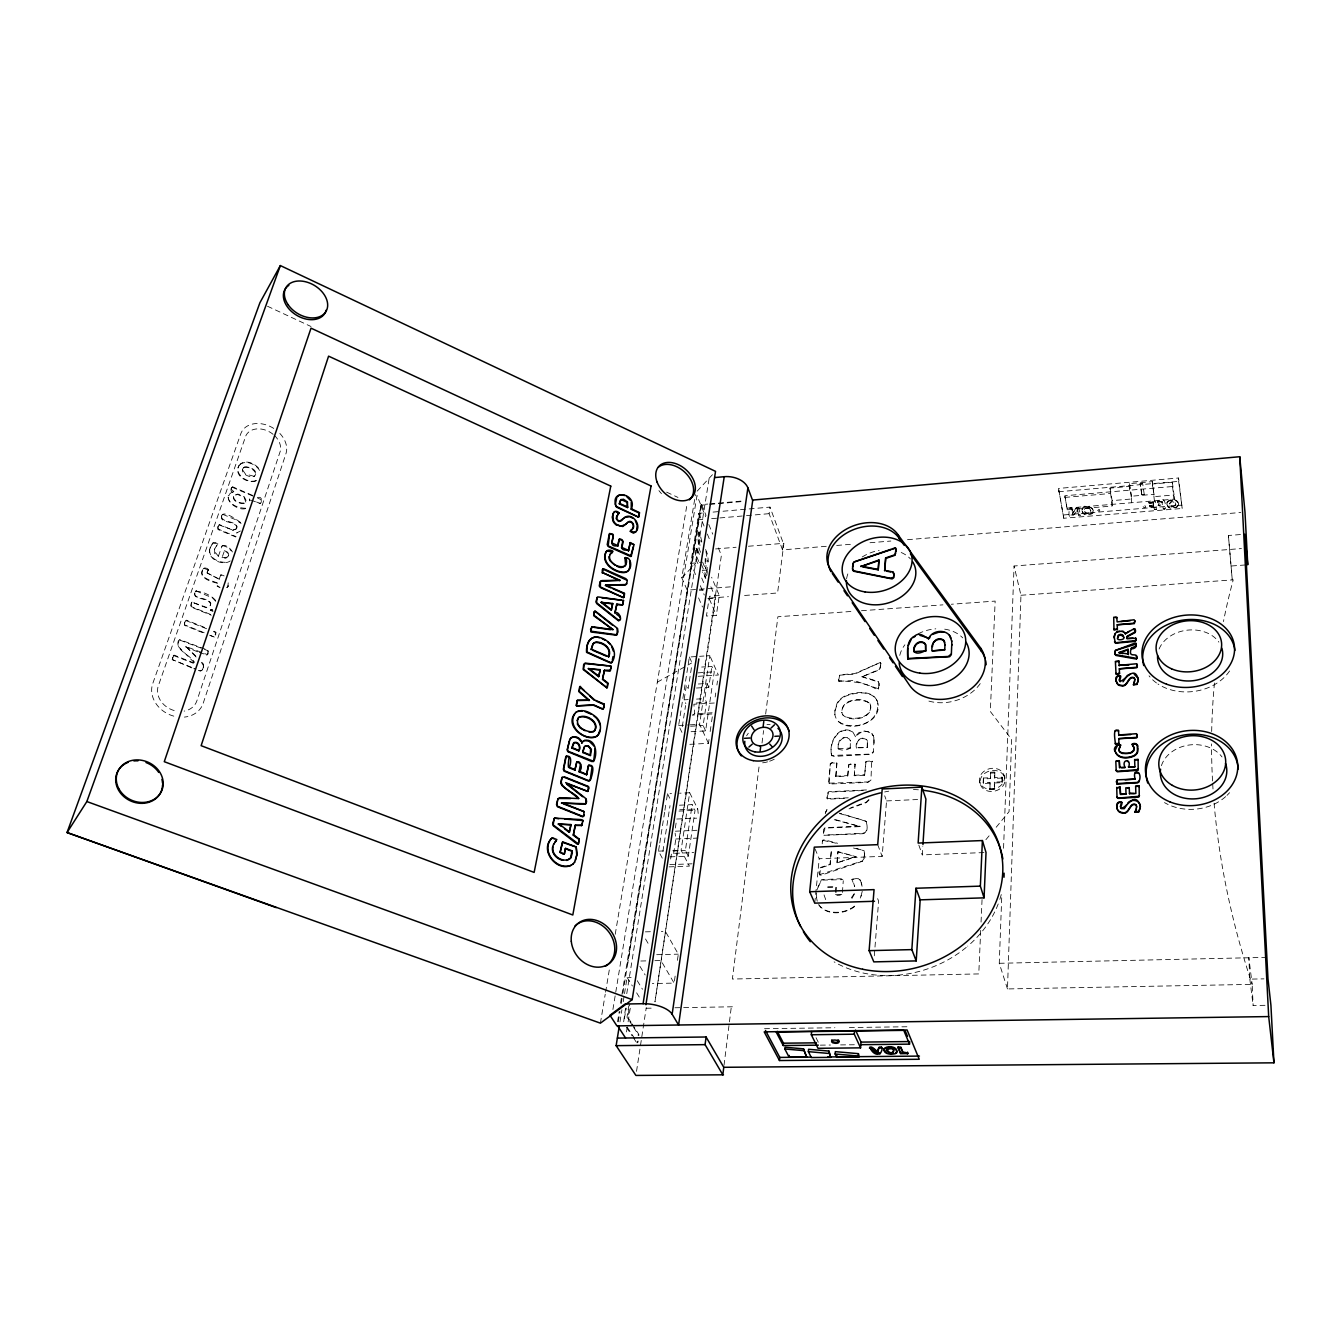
<?xml version="1.0" encoding="UTF-8"?>
<svg xmlns="http://www.w3.org/2000/svg" width="1341" height="1341" viewBox="0 0 1341 1341"><rect width="100%" height="100%" fill="white"/><g stroke="black" fill="none" stroke-linecap="round" stroke-linejoin="round"><path stroke-width="0.75" stroke-dasharray="5 3.75" d="M1172.369 482.307L1174.062 494.963L1154.316 496.639L1152.489 484.017L1172.369 482.307L1172.47 486.515L1064.855 495.751L1067.268 509.815L1112.158 506.043L1110.013 488.107L1129.575 486.414L1131.569 498.986L1112.142 500.629L1110.013 488.107M1090.35 509.63C1085.506 503.881 1081.617 515.262 1088.942 513.469C1094.658 509.345 1085.07 516.184 1084.551 510.619M1082.003 510.753L1083.277 513.62A4.71 3.051 -0.6 0 0 1085.942 514.793C1105.319 514.575 1081.768 497.729 1082.003 511.307M1084.483 509.513C1083.645 507.988 1091.172 506.01 1090.702 510.636M1078.415 507.25L1080.678 515.145L1078.533 514.776M1080.662 515.262L1078.6 514.877M1075.566 508.306C1069.816 521.884 1075.666 504.954 1069.565 508.222C1065.659 529.712 1082.07 503.328 1076.756 511.105M816.669 897.699L816.568 892.855M1069.598 508.122L1071.727 508.608L1072.414 512.178M1072.716 513.905L1072.582 512.48M834.957 714.719L834.856 710.546L837.052 703.304A16.712 13.209 -19.5 0 1 845.115 695.878C855.357 691.319 875.824 689.207 877.852 704.176M1067.268 509.815L1064.855 495.751M1063.765 518.246L1058.535 488.426L1178.555 477.999L1182.175 508.457L1063.765 518.246L1058.535 488.426M874.03 739.863L873.343 752.217L871.7 754.296L833.851 756.408L831.705 755.469L870.292 754.078L873.175 751.798M874.097 743.283L873.762 737.382M1264.999 1005.314L1253.131 1005.499L1252.159 984.378L1007.477 988.937L1020.954 595.27L1014.064 566.003L1241.431 548.57M1007.477 988.937L999.263 963.291L1001.844 894.279M1003.554 848.283L1014.064 566.003M1001.945 781.769L994.352 782.121L994.603 782.976L1002.18 782.624L1002.113 777.16L994.536 777.529L994.771 772.03L990.479 772.232L990.496 778.585L983.623 778.92L983.372 778.048L990.245 777.73M1002.18 782.624L1002.113 777.16M983.372 778.048L983.171 782.641L990.044 782.323L990.01 789.681L994.335 789.48L994.352 782.121M994.335 789.48L994.603 782.976M1002.364 778.031L994.787 778.383L994.771 772.03M826.978 797.426L828.788 792.129L866.638 790.369M990.01 789.681L990.044 782.323M990.496 778.585L990.479 772.232M823.374 833.482L825.201 828.067L860.168 826.609L834.085 819.284M838.745 680.138L839.734 674.741L854.619 673.635L880.517 662.387L854.77 674.07L839.902 675.177L838.812 678.479M980.69 930.386L978.779 973.918L732.37 979.031L759.425 763.733M981.059 922.088L982.065 899.291M990.295 783.178L983.422 783.513L983.623 778.92M208.375 652.145L207.821 650.653L179.158 639.875M261.378 500.981L260.875 499.506L257.12 497.88M880.836 663.477L879.763 669.679L862.028 676.803L879.612 669.243L880.719 665.756M212.062 544.295C212.314 540.758 219.656 542.619 217.158 545.2M879.143 683.374L878.405 689.14L875.639 688.821C864.492 681.815 850.026 681.58 838.728 680.742L839.248 681.697M879.193 685.737L878.59 681.647L861.877 676.367M209.732 549.776C208.794 558.627 220.008 563.203 227.383 562.197M236.737 528.253L236.821 526.946C234.776 520.425 218.684 523.493 221.818 515.816M983.976 852.574L922.273 854.888L922.809 846.624M864.694 853.094L863.436 860.956L822.687 874.701C817.826 877.316 818.68 869.672 820.457 867.493L829.995 864.409L831.386 850.043L830.18 864.811L820.642 867.895L819.686 875.036M864.66 856.296L864.107 850.68L855.273 848.132M231.121 489.264L233.753 491.51L228.221 495.885M210.47 605.26L210.571 603.886C208.257 596.996 190.254 600.248 195.518 591.448C191.21 600.03 208.609 596.594 210.839 603.467L209.967 606.082L206.095 607.741L192.165 602.21L206.363 607.322L209.33 606.35M874.298 955.798L878.623 901.152L876.343 895.386M814.993 848.803L819.234 858.743L882.16 856.379L886.552 800.929L884.691 795.8M829.107 783.597L830.263 763.582L832.124 762.493L836.968 763.23L835.829 776.623L847.73 776.037L848.585 764.722L851.937 763.482L855.156 764.37L854.284 775.718L864.643 775.199L865.833 761.453L871.684 760.816L870.963 780.043L868.046 782.373L829.878 784.032L828.939 783.178L867.895 781.937L870.812 779.607M860 826.19L825.017 827.648L823.542 829.576L823.357 834.169L824.48 835.292L862.883 833.716C868.616 833.281 867.309 825.201 866.169 821.362L839.533 813.149M864.643 775.199L865.984 761.872L872.371 761.554M867.191 747.172L867.392 740.886L867.359 747.607L856.296 747.758L867.359 747.607M856.446 748.177C854.586 742.143 860.771 735.371 866.521 739.277L867.543 741.305M854.284 775.718L854.988 763.951M842.416 892.469L843.271 880.735M836.952 862.431L837.974 851.585L856.111 856.731L837.119 862.85L855.96 856.312M837.119 862.85L837.974 851.585M835.477 892.318L835.996 886.753L825.855 887.105L836.164 887.172L836.164 895.402L842.232 894.363M838.36 749.133C836.734 742.646 842.969 734.348 849.507 739.126L850.512 741.07L849.356 738.69C845.484 735.471 838.745 738.355 838.712 743.517C832.174 752.921 854.619 751.58 850.479 743.819M847.73 776.037L848.954 764.688L855.156 764.37M850.244 748.513L850.362 740.651M221.483 516.922C222.857 522.806 234.574 520.459 237.089 526.527L236.251 529.041M217.778 527.549L218.214 529.058L236.05 536.584M835.829 776.623L836.801 762.811M814.758 903.147L819.234 858.743M828.621 782.088L830.431 764.018L832.292 762.912L836.968 763.23M831.386 754.413C829.14 742.277 838.812 724.727 852.759 731.985M190.791 605.009L191.21 606.585L211.526 614.832M184.387 623.364L184.823 624.956L205.257 633.17M207.084 572.942C217.443 578.239 230.585 585.028 207.084 572.942L207.453 571.517M245.822 502.07L244.012 497.193L237.625 494.443L233.954 495.533L237.877 494.024L244.28 496.773L246.208 500.646L244.783 503.311C240.676 504.518 230.853 500.88 233.954 495.533M724.023 1065.29L731.314 1006.806M826.257 546.307L782.524 549.877L783.345 543.356L770.002 507.099L721.207 511.39M762.023 743.031L763.582 730.61M765.661 714.049L777.881 616.759L853.094 611.328M825.251 813.803L826.877 809.478M782.524 549.877L769.114 513.67L770.002 507.099M1093.334 510.887L1091.708 513.502L1085.959 514.24A4.71 3.051 -0.6 0 1 1083.277 513.067L1082.271 511.642M822.234 843.791L822.368 841.125L823.994 839.701L837.605 843.288M707.327 567.461L705.45 578.289L702.466 571.937M689.827 744.322L708.467 743.316L709.037 739.394M710.16 731.549L711.3 723.721M711.585 721.76L712.725 713.932L692.207 715.139L694.789 713.798L715.222 712.591M715.172 697.002L715.742 693.012M716.915 685.016L717.485 681.01M674.422 981.042L675.613 972.761M677.406 960.357L678.311 954.155L665.337 931.291L661.348 931.408M691.068 731.7L705.617 730.879L714.267 671.807L711.87 666.376L701.661 667.047M670.014 856.865L688.335 856.161L695.024 810.366L692.157 804.617L678.077 805.27M214.644 549.039L214.677 553.481L218.382 556.197L214.325 551.218M708.467 743.316L699.583 724.291L709.808 655.632L699.583 656.319M669.058 866.873L689.408 866.118L681.111 850.244L689.676 792.732L679.585 793.218M719.279 595.521L709.439 596.276L706.422 616.055L716.329 615.335L719.279 595.521L711.618 577.233M705.617 730.879L703.12 725.531L706.539 702.382L704.813 698.594L707.059 683.457L696.75 684.111M696.432 688.034L708.786 687.263L711.87 666.376M688.335 856.161L685.385 850.512L692.157 804.617M710.881 586.822L715.608 598.002L654.961 1001.895L721.391 555.375L717.452 545.737M670.634 859.045L671.489 853.446L693.699 852.574M676.099 823.089L674.858 831.219L696.918 830.28M673.635 853.496L675.847 838.98L675.11 833.147M636.522 1071.358L646.261 1007.627M625.543 1008.147L623.632 1022.06L626.331 1008.13M632.499 1025.681L627.001 1017.283L628.778 1005.8M631.075 1022.311L627.789 1017.283L629.851 1003.889M705.182 558.594C705.316 574.786 706.422 569.506 705.852 558.526M662.923 851.401L670.014 805.639M682.284 726.721L685.569 705.55M691.436 667.717L688.201 688.553L686.441 684.748L684.094 699.851L685.871 703.639M706.791 575.323L707.394 571.383M662.286 858.173L658.498 851.133L659.47 844.998M659.789 842.953L664.6 812.227M664.918 810.182L666.209 801.985M666.527 799.94L667.483 793.788L671.523 793.604M681.949 732.387L678.63 725.498L689.358 657.006L697.538 656.47M626.515 1031.933L627.789 1023.837M628.108 1021.808L630.672 1005.616M627.504 964.782L700.924 505.205L707.713 504.602M619.961 1021.926L621.906 1009.79M623.213 1001.71L624.185 995.642M624.504 993.614L627.102 977.438L631.125 977.354M626.75 993.681L709.188 478.083M695.526 574.535L690.749 563.354L698.829 513.352L704.93 512.815M617.564 1021.758L619.224 1011.432M620.548 1003.169L700.924 505.205M618.318 1021.808L619.961 1011.617M621.269 1003.47L622.576 995.324M622.911 993.295L701.661 504.618L707.797 504.065M730.476 586.855L687.212 590.174L681.798 577.787L695.459 494.628M612.921 1009.488L697.002 495.55L705.651 516.788M600.399 1023.166L605.227 994.234M605.579 992.172L609.719 967.364M615.234 934.291L687.095 503.881M233.502 496.338C233.468 501.316 240.844 503.814 245.051 502.875M862.229 891.346L860.419 898.504M877.701 707.411C876.025 725.632 848.719 731.147 836.717 720.167M1178.32 505.674L1178.421 503.311M1167.039 502.355L1166.938 504.685M835.024 710.981L837.203 703.74A16.712 13.209 -19.5 0 1 845.283 696.314C855.072 692.476 871.466 689.609 877.198 701.008M244.263 467.355C248.923 466.031 256.299 471.177 255.729 474.379C256.634 468.981 248.739 466.484 244.515 466.919L242.47 469.249M215.7 635.131L215.784 632.701C210.42 630.354 211.073 629.348 216.052 632.298L214.292 637.076L209.582 635.198M203.279 667.181L203.631 664.365L201.653 661.901M1153.26 502.741L1149.17 503.613L1148.885 501.953L1155.523 501.517L1156.411 509.53L1154.266 509.63L1153.763 506.093L1149.673 506.077L1149.723 505.171L1153.578 504.819L1153.26 502.741L1149.321 503.076L1148.835 502.154M841.93 710.361C843.992 698.376 864.241 698.041 870.091 703.857C862.581 695.895 840.388 699.13 841.947 712.708M1157.618 501.417C1169.654 502.825 1155.808 505.406 1157.752 501.098C1169.05 492.566 1165.145 519.302 1162.513 505.356C1156.395 503.864 1156.612 506.73 1162.513 505.356M1157.618 501.987L1164.407 501.568M1153.763 506.647L1149.908 506.932L1149.723 505.171M637.444 1041.119L636.908 1042.829M638.215 1041.102L637.696 1042.812M864.241 858.324L862.313 861.006L819.519 874.634M210.269 547.698C205.592 558.275 222.338 566.589 230.25 560.957M817.055 889.67L821.446 879.713L840.623 878.741L842.668 879.243L843.455 881.154M856.815 744.154C856.933 739.444 863.101 737.064 866.672 739.712M866.487 830.263L865.398 832.409L862.716 833.297L823.894 835.141M172.553 657.157L172.754 659.856L195.954 669.025M1175.822 504.602L1173.073 506.445L1169.821 505.037M825.453 812.143L827.045 809.88M1169.536 503.428L1172.285 501.584L1175.537 502.992M218.114 526.443L217.946 529.494L235.781 537.003M184.74 622.174L184.555 625.375L204.989 633.589M202.357 669.947L203.547 666.779M202.726 569.757C198.585 578.826 212.917 580.485 217.879 583.301L216.974 586.067L220.108 587.76M219.203 579.094L220.678 575.105L224.668 576.664M228.473 555.878L225.858 558.258L221.986 557.688L224.584 550.481L226.612 551.52A3.956 3.118 28.9 0 1 228.473 555.878L228.221 556.297A3.956 3.118 28.9 0 0 226.361 551.939L224.584 550.481M218.382 556.197L222.036 545.971M178.42 640.596C174.749 650.284 190.422 654.911 194.361 662.102M818.044 886.921L821.631 880.115L842.835 879.662M1156.596 509.429L1154.249 509.077L1153.763 506.093M860.252 898.101L861.274 895.402M228.205 582.815L227.92 586.604L228.473 582.396M194.093 662.504L177.431 645.574L179.426 639.473L208.09 650.251L207.62 654.391L208.324 652.866M190.875 604.255L191.595 602.712L190.958 607.004L211.258 615.234M184.471 622.593L186.5 620.145L206.883 628.359M257.388 497.461C264.68 495.751 259.567 505.808 261.344 501.635M231.121 488.778C232.546 485.358 228.741 493.253 233.485 491.946M217.845 526.879L219.337 524.532L232.798 530.097L235.647 529.226M221.55 516.251C222.757 509.429 236.854 519.788 241.33 523.04M854.217 893.676L849.674 900.213M854.385 894.078L851.803 898.738M1082.036 509.546C1084.182 505.373 1093.351 505.926 1093.317 511.457M878.405 689.14L878.774 687.564M851.887 879.344L858.139 878.221L860.587 880.568L858.307 878.623L851.887 879.344L854.703 886.686M210.001 548.117L212.331 543.859M214.376 549.475L216.588 545.67M256.567 480.38C247.616 484.419 233.669 473.507 239 465.662C233.133 475.552 247.884 484.118 256.299 480.816M822.553 841.545L822.921 839.969M835.477 894.581L840.17 895.101L842.064 893.961M1178.303 505.121L1176.694 507.485L1170.777 508.239A4.811 3.084 -2.7 0 1 1168.112 507.049L1166.921 504.132M207.201 571.937L208.123 570.445M1072.716 513.352L1073.806 511.29M243.76 467.339C238.765 472.92 249.007 477.698 253.7 476.692L254.723 475.854M1167.056 502.909L1167.408 501.635C1170.257 498.617 1178.169 498.617 1178.437 503.864M233.753 491.51C219.622 496.623 235.899 511.156 245.403 508.658A7.811 6.018 29.5 0 0 247.012 508.256M202.625 669.545L200.547 671.187L193.758 668.656M231.825 487.437L232.881 486.917L255.494 496.639M208.173 570.545C209.598 568.601 204.117 566.857 203.245 568.902C196.708 578.005 212.683 582.245 217.879 583.301M221.768 546.39C224.869 542.988 230.937 548.821 232.462 551.989M217.896 543.876L213.051 543.172M203.245 568.902L204.352 567.947M1074.51 514.357L1070.906 515.078M222.355 545.435L227.082 547.162L231.406 550.883M219.086 524.951L232.798 530.097M195.669 591.213C201.586 591.146 211.777 595.169 216.018 600.952M221.986 557.688L227.568 557.219M250.784 500.092L260.12 503.462L254.505 501.148M220.913 574.853L220.427 575.524L221.382 574.786L224.936 576.261M1075.566 508.859L1077.125 507.367M173.207 655.799L174.364 655.196L193.54 662.84M191.83 667.885L172.369 659.588M196.104 657.023L185.863 646.479L207.453 654.626M213.001 611.446L210.302 610.239L212.632 609.065M226.646 587.442L227.769 586.838M191.327 603.132L192.014 602.059M195.25 591.867L196.356 590.543M228.188 586.201L227.082 587.492M214.292 637.076L210.587 635.567M199.289 652.464L207 654.894M868.851 799.622L866.236 802.153L850.73 807.785M869.018 800.041L866.403 802.572L849.021 808.874M254.455 476.29L255.729 474.379M207.889 653.989L206.732 655.296M260.255 503.663L260.942 502.657M231.473 487.94L232.446 486.833M208.626 569.875L207.872 570.864M872.136 733.711L873.276 735.79L870.762 732.421L864.375 730.979L858.961 732.555L855.34 736.343L861.643 731.884L867.04 731.482L870.912 732.856M699.365 554.403C693.716 537.087 694.169 563.79 699.264 564.377M696.767 548.435L695.811 554.369L699.13 562.432M866.47 789.933L828.621 791.71L827.162 793.587L827.146 798.482M985.903 839.684L991.049 833.465M996.195 827.229L1009.052 811.674L1011.65 739.427L990.312 711.468L995.156 601.086L951.289 604.255M239 465.662C244.297 458.102 256.701 463.684 260.12 470.523M1148.885 502.506L1155.624 502.305M701.796 541.965C696.8 516.771 697.052 547.413 700.673 552.291M699.382 531.941L698.376 538.277L700.438 547.296M1177.951 505.825L1175.755 507.3L1170.76 507.669A4.811 3.084 -2.7 0 1 1168.112 506.479L1167.156 505.037M1167.408 502.188C1170.106 499.506 1176.342 499.154 1178.219 502.976M1149.639 505.842L1153.578 504.819M697.136 491.158L712.725 474.412M216.32 546.105L217.426 544.781M681.798 577.787L695.51 563.656M1075.834 508.44L1079.371 508.289M236.519 528.605L232.529 530.516M854.519 906.114C846.087 912.768 833.633 914.26 823.927 909.6M854.686 906.516C844.713 914.311 826.693 916.121 818.731 904.605M240.173 464.237C246.66 459.862 256.517 464.556 259.869 470.959M240.408 531.002L236.603 532.98L240.14 531.422M657.325 682.167L686.19 666.008M688 665.002L691.604 662.974M173.911 655.146L172.101 659.99M210.302 610.239L212.364 609.485M823.089 840.388L835.812 843.171M839.08 681.262L853.966 680.49L878.271 688.704M253.952 476.273L245.437 474.01L242.52 469.836M201.636 670.651L199.826 670.55M709.842 503.881L744.59 500.796M709.758 504.417L742.461 501.517M713.06 512.094L719.162 511.558M697.789 519.872L705.584 519.185M711.635 518.665L717.787 518.129M719.849 517.944L744.473 515.816M746.535 515.631L769.114 513.67M1129.608 490.186L1129.558 483.632L1152.439 481.654L1154.383 500.83M1140.152 483.481L1142.616 483.263L1144.275 494.712L1141.828 494.913L1140.152 483.481L1141.828 494.913M1140.168 484.034L1142.616 483.263M1058.468 491.745L1178.655 481.369L1178.555 477.999M1064.821 497.41L1110.013 493.538M1141.811 494.36L1144.275 494.712M1131.603 502.741L1131.553 496.204L1154.283 494.276M1067.285 508.138L1174.163 499.154L1174.062 494.963M1063.832 514.944L1182.091 505.104M715.574 548.938L736.108 547.245M748.429 546.24L783.882 543.306L777.579 592.973L742.797 595.605M836.683 545.452L853.345 544.094M870.007 542.736L890.843 541.043M907.505 539.685L1240.811 512.497M690.749 563.354L700.656 562.55M702.567 570.394L708.551 569.925M1228.406 535.495L1232.262 579.915L1228.406 535.495L1240.71 534.523M699.449 590.325L703.472 590.006M710.043 598.069L728.465 596.678M707.83 598.589L715.608 598.002M1231.608 565.986L1245.722 564.93M1020.954 595.27L1233.234 579.848A1704.428 1012.958 18.6 0 0 1223.445 621.604M861.442 610.725L942.924 604.858M697.99 672.864L714.267 671.807M698.125 676.317L718.357 675.026L709.808 655.632M684.094 699.851L688.235 699.6M696.515 699.097L704.813 698.594M696.214 703.002L706.539 702.382M714.3 703.002L693.867 704.226L694.789 713.798M678.63 725.498L688.151 724.961M690.045 724.844L699.583 724.291M690.615 726.235L703.12 725.531M838.192 748.714L850.077 748.077M835.661 776.188L847.562 775.618M854.133 775.282L864.492 774.78M990.731 773.103L995.005 772.902M989.775 788.81L994.083 788.625M848.283 797.811L827.347 798.616M844.377 798.415L828.084 799.169L826.978 798.063L827.514 799.035M679.753 809.746L697.722 808.941L698.292 814.423M886.552 800.929L917.613 799.521M678.982 811.087L695.024 810.366M676.719 819.033L696.683 818.161M675.847 838.98L697.873 838.075M658.498 851.133L664.667 850.898M672.897 850.58L681.111 850.244M673.132 850.999L685.385 850.512M669.779 864.643L692.073 863.805M245.671 508.239C238.799 508.239 229.177 504.903 228.138 497.176M645.39 931.844L651.374 931.693M656.704 954.691L678.311 954.155M640.814 961.011L646.848 960.877M654.894 960.676L660.945 960.542L674.121 983.104L652.329 983.54M999.263 963.291L1264.865 957.407M1214.074 803.125A1704.428 1012.958 18.6 0 0 1252.159 984.378L1248.84 957.759L1249.829 979.131L1263.943 978.863M646.161 1008.248L654.039 1008.114M674.925 1007.762L734.499 1006.756M764.538 1028.698L834.907 1027.742M849.389 1027.541L907.321 1026.753M633.606 1027.374L638.953 1035.487M820.357 1045.142L830.465 1045.025M840.589 1044.907L856.765 1044.723M204.083 568.366L208.358 570.059M185.796 620.514L206.615 628.761M196.088 590.962L212.632 597.969L215.75 601.371M173.659 655.548L193.272 663.242M222.774 514.357L235.245 519.537L241.062 523.459M232.194 487.252L255.226 497.075M838.142 851.988L856.128 856.698M862.028 676.87L878.741 682.083M834.253 819.686L860.168 826.542M853.479 848.015L864.107 850.68M839.684 813.568L864.895 820.692L866.32 821.782L867.074 825.687M197.529 651.776L185.594 646.882M210.571 609.837L212.901 610.775M267.496 306.251L310.995 326.5M666.628 492.147L677.976 497.427M219.254 586.939L217.242 585.648M185.846 646.496L196.373 656.621M201.385 662.303L203.564 665.874M696.08 548.486L698.695 554.453M818.898 905.007L821.145 907.807M870.695 705.718C871.868 719.748 848.551 720.972 842.517 714.585C850.211 723.302 875.086 718.441 870.091 703.857M1078.583 515.43L1077.611 509.915M626.482 1027.29L632.147 1035.889M633.287 1037.599L636.69 1042.762M627.27 1027.273L635.198 1039.309M632.181 1023.988L638.936 1034.565M627.102 977.438L632.399 985.987M636.64 992.843L639.808 997.972M698.711 532.008L701.125 542.015M637.243 980.69L642.49 989.256M639.908 966.291L645.138 974.941M645.507 938.968L648.591 944.232M705.852 578.155L702.332 569.992M705.601 549.492L707.612 554.554L708.383 561.896M667.483 793.788L671.154 800.963M250.08 500.444L249.309 498.919L249.812 500.88M689.676 792.732L697.722 808.941M825.687 899.61L823.994 894.782M816.049 1037.699L818.546 1042.795M689.358 657.006L692.543 664.03M707.059 683.457L708.786 687.263M698.577 597.902L702.5 606.987M700.32 585.699L704.293 595.018M701.695 578.021L704.796 585.313M709.355 598.958L716.329 615.335M701.444 564.427L706.154 575.624M702.583 562.047L705.55 569.104M698.829 513.352L704.243 526.527M707.344 534.053L710.428 541.58M708.802 524.499L712.741 534.154M853.681 883.266L854.535 886.284M701.661 504.618L706.053 515.413M860.436 880.149L862.229 886.719M877.701 844.662L882.16 856.379M705.953 551.453L707.713 561.963M918.82 845.048L922.273 854.888M855.508 736.762L852.608 731.566C837.907 723.956 827.917 743.702 831.873 755.905M873.125 735.354L873.913 737.818M841.796 712.272L842.517 714.585M979.617 781.602L980.237 783.747M983.171 782.641L983.422 783.513M880.517 662.387L880.97 663.912M872.22 761.118L872.505 761.99M994.536 777.529L994.787 778.383M1004.258 775.919A12.639 10.376 -13.9 0 1 987.781 789.011A12.639 10.376 -13.9 0 1 983.791 771.477A12.639 10.376 -13.9 0 1 1004.258 775.919L1004.845 778.082A12.622 10.376 -13.9 0 1 988.401 791.156A12.622 10.376 -13.9 0 1 984.411 773.623A12.622 10.376 -13.9 0 1 1004.845 778.082M877.048 700.572C886.334 725.548 838.527 736.46 834.789 714.284M816.485 897.28L817.222 901.219M861.425 882.696L862.062 886.317M1077.762 511.34L1077.51 509.06M1129.558 483.632L1131.553 496.204M1153.277 503.294L1153.578 505.389M1162.044 502.003L1162.345 504.652M838.578 679.703L838.896 681.161M1172.47 486.515L1174.163 499.154M1178.655 481.369L1182.175 508.457M1249.829 979.131L1253.131 1005.499M1090.702 510.083L1090.753 511.776M638.148 1034.582L638.182 1035.487M1165.346 508.708L1163.016 508.91M1158.49 504.451L1158.356 505.322M1152.439 481.654L1152.556 488.225M1148.986 501.836L1148.851 502.707M1112.142 500.629L1112.158 506.043M273.732 428.416A24.792 18.59 30.2 0 0 240.793 433.763L152.74 683.608A27.138 22.646 26.8 0 0 175.788 716.614M279.867 433.445A24.792 18.59 30.2 0 1 285.951 453.644L203.195 703.254A27.138 22.646 26.8 0 1 184.371 717.1M661.465 493.622A22.596 15.807 42.4 0 1 658.934 490.605M1001.258 894.564A107.397 91.154 -19.4 0 1 998.911 902.107M998.207 903.968A107.397 91.154 -19.4 0 1 967.749 946.126M966.207 947.417A107.397 91.154 -19.4 0 1 834.136 961.883M884.641 791.961A107.397 91.154 -19.4 0 1 888.731 791.19M913.405 789.514A107.397 91.154 -19.4 0 1 919.524 789.899M980.237 683.625A40.565 31.832 -15.7 0 1 928.257 700.907M899.744 655.414A35.553 27.725 -16.1 0 1 904.873 644.786M918.267 633.74A35.553 27.725 -16.1 0 1 935.783 628.828M944.701 629.164A35.553 27.725 -16.1 0 1 962.737 637.863M846.607 578.759A35.436 26.619 -17.6 0 1 848.786 571.635M862.213 556.984A35.436 26.619 -17.6 0 1 879.109 550.43M901.202 552.492A35.436 26.619 -17.6 0 1 910.472 558.946M1229.529 792.699A46.13 37.531 -4.8 0 1 1226.998 795.381M1225.64 796.638A46.13 37.531 -4.8 0 1 1164.491 802.605M1161.407 765.694A33.307 27.105 -4.7 0 1 1188.847 745.06A33.307 27.105 -4.7 0 1 1222.02 756.944M1229.58 670.953A46.315 36.073 -6.6 0 1 1157.953 683.977M1156.478 682.955A46.315 36.073 -6.6 0 1 1149.036 675.83M1159.11 649.01A32.687 25.445 -6.6 0 1 1187.221 630.169A32.687 25.445 -6.6 0 1 1218.868 642.121M774.226 759.241A27.323 21.59 -23.3 0 1 769.231 761.336M767.521 761.856A27.323 21.59 -23.3 0 1 760.548 762.995M746.635 735.807A19.31 15.271 -23.3 0 1 748.328 733.225M766.985 724.391A19.31 15.271 -23.3 0 1 770.12 724.693M1213.002 788.994A1704.428 1012.958 18.6 0 1 1212.633 782.976M1212.532 780.982A1704.428 1012.958 18.6 0 1 1211.56 743.92M1211.677 731.515A1704.428 1012.958 18.6 0 1 1214.477 682.971M273.095 434.316A19.009 14.265 30.2 0 0 245.118 437.92L158.339 685.787A20.735 17.299 26.8 0 0 177.247 711.199M274.318 435.372A19.009 14.265 30.2 0 1 280.403 450.827L196.892 700.79A20.735 17.299 26.8 0 1 184.153 711.116M1097.625 510.25C1099.955 513.452 1100.978 507.501 1097.625 510.25M1143.135 506.68C1145.767 510.385 1147.058 503.512 1143.135 506.68M1175.839 505.155C1163.2 513.083 1173.274 491.225 1175.839 505.155"/><path stroke-width="1.5" d="M1134.872 621.403L1134.268 623.146L1117.204 624.772L1117.405 629.616L1113.885 629.231M1135.928 640.478L1135.844 639.154M1137.285 665.438L1136.766 667.717L1119.316 668.807L1136.682 667.248L1137.285 666.276M1117.673 638.132L1118.059 635.366L1120.406 634.293L1122.652 634.796L1123.691 637.361M1137.252 735.471L1136.699 737.835L1118.796 738.64L1136.615 737.366L1137.235 736.36M895.956 549.106L895.067 555.224L885.747 558.426L884.674 570.83L885.596 557.94L894.916 554.755L895.654 553.062M896.023 551.52L895.62 548.151L894.615 548.033L854.837 561.628L853.245 562.834L852.591 566.623L852.692 570.411L853.999 571.316L892.117 578.943L893.743 577.72L893.844 575.373M919.574 899.861L984.059 897.85L980.355 886.133L982.4 840.556L918.132 843.07L921.87 787.117L882.21 788.977L877.701 844.662L814.289 847.143L809.696 891.748L814.758 903.147L874.5 901.269M984.059 897.85L986.021 852.49L982.4 840.556M893.994 575.842L893.341 572.037L884.524 570.361M1115.963 680.507C1114.053 674.339 1124.043 673.987 1119.366 680.138M1138.325 679.233L1136.984 684.413L1133.413 684.765L1134.587 681.262M951.758 644.635L951.339 654.592L949.679 656.704L907.79 658.951C907.404 651.491 906.348 639.942 914.813 636.02C921.267 629.7 929.112 642.892 929.95 636.791M1114.337 636.941L1114.84 633.824L1117.573 631.36L1123.356 631.343L1125.568 634.025L1124.68 632.734M1116.902 805.254L1117.053 808.305M1116.919 807.064C1115.008 800.309 1125.468 800.292 1120.489 806.779M1138.023 748.479L1137.453 751.882A8.18 6.638 -7.8 0 1 1133.899 755.62C1128.317 758.067 1119.852 758.771 1115.98 753.106M944.768 650.083L944.952 644.384M907.337 1052.836L902.912 1052.065L900.783 1047.07L898.034 1047.003L900.498 1053.708L907.84 1053.557L902.862 1052.853L900.733 1047.857L897.984 1047.807M907.74 1053.825L907.555 1052.132M860.805 1044.689L909.516 1044.136L909.684 1041.555L861.023 1042.108L855.541 1030.139M922.943 844.562L925.91 799.152L921.87 787.117M809.696 891.748L874.064 889.619L869.119 950.652L873.812 961.883L916.205 960.91L920.177 899.845L915.953 888.245L980.355 886.133M609.015 556.582L609.183 559.147M916.205 960.91L911.846 949.612L915.953 888.245M942.974 650.201L932.213 650.905C930.101 644.015 936.722 635.433 943.662 640.16L945.087 644.853M1140.319 806.427L1138.844 811.992L1135.123 812.277L1136.481 809.009M914.277 652.078C912.819 645.993 918.669 639.841 924.519 643.378L925.676 644.837L925.676 651.324L925.525 644.367L924.385 642.892C914.193 636.941 907.036 659.152 923.781 651.458M1134.168 748.161L1133.866 750.608L1131.519 752.787M879.931 1054.026C886.183 1044.907 876.595 1044.807 877.835 1052.936L877.886 1052.149C863.269 1037.582 873.192 1059.189 880.065 1053.104M881.607 1048.377L881.573 1047.153M1115.192 750.222L1117.506 745.227M907.773 648.072L907.79 658.951M858.709 1057.094L858.408 1053.657L835.342 1051.646L835.125 1053.992L836.717 1057.295L858.709 1057.094L858.408 1053.657M811.623 1031.564L811.305 1034.749L818.027 1048.31L860.553 1047.857L861.023 1042.108M860.553 1047.857L854.284 1034.196L854.552 1031.011M862.816 566.941L878.238 569.858L878.925 560.002L860.888 566.572M878.238 569.858L878.925 560.002M836.717 1057.295L836.935 1054.948M830.615 1057.362L828.922 1051.076L808.589 1049.282L808.355 1051.646L811.339 1057.529L830.615 1057.362L828.922 1051.076M552.928 846.959C551.185 855.558 562.6 863.218 569.925 858.877M806.595 1056.993L803.51 1048.846L785.005 1047.22L784.82 1048.98L789.095 1057.161L806.595 1056.993L803.51 1048.846M789.095 1057.161L789.279 1055.417M608.965 654.626C610.574 647.485 602.578 642.859 596.51 642.44A7.174 5.448 43.5 0 0 592.906 644.049M818.328 1045.159L783.245 1045.544L783.479 1043.197L777.311 1031.363M779.473 1060.53L764.186 1031.849L907.103 1029.972L919.239 1059.273L779.473 1060.53L779.808 1057.412L765.493 1030.491M1134.771 679.535L1134.134 683.072M612.753 515.246L613.524 521.012A7.191 5.196 41.6 0 0 616.776 524.582L621.067 526.259L626.13 524.13M1114.941 652.095L1115.678 650.268L1134.352 643.345L1135.81 643.127L1136.229 645.088M1136.598 806.645L1135.123 812.277M852.759 567.109L853.396 563.304M1136.179 645.624C1136.179 649.916 1125.267 649.58 1136.112 646.194M706.087 1036.995L723.771 1067.302L722.833 1074.828L705.081 1044.639L706.087 1036.995L617.363 1038.102M760.146 750.859L760.632 747.088M763.18 726.269L763.783 721.441M603.986 705.752L603.249 708.802M602.377 570.344L602.796 572.775L620.045 580.301L600.634 581.273M723.771 1067.302L1273.95 1062.826L1270.916 1005.23L1267.983 978.779L1244.817 534.204L1247.75 564.779L1244.984 512.161L1239.738 456.728L752.77 500.059L678.596 1025.01L672.143 1014.249L747.892 487.873A19.377 12.706 8.7 0 0 724.241 476.692L714.82 477.564M1118.981 749.803L1120.674 744.959M610.893 668.79L610.96 666.561L609.2 665.957M1273.95 1062.826L1268.687 1016.579L616.894 1025.882L609.954 1015.238L625.107 1004.023L643.093 1003.705L724.241 476.692M645.926 1004.727L698.829 658.934M632.198 999.632L715.541 471.361L280.353 265.568L259.919 302.714L67.05 832.543L600.399 1023.166L632.198 999.632L86.847 801.549L67.05 832.543L276.196 907.606M723.47 1074.812L635.902 1075.432L616.139 1045.662L619.307 1025.966M1117.69 637.21L1119.534 634.947L1123.406 636.12M590.157 780.093L592.135 766.7M593.745 760.699L595.102 748.764M612.334 660.275L613.021 656.587M633.338 546.742L630.605 556.498L608.529 546.692L607.205 544.681L609.283 534.036C619.961 531.354 604.405 548.117 618.033 545.703C618.637 543.122 618.1 536.568 622.19 539.92C625.157 543.356 617.48 550.43 626.649 550.128M1135.374 631.259L1135.157 632.55L1127.127 636.757M578.558 762.56L580.485 764.152L579.044 771.745L586.587 774.796L588.28 765.728C596.209 762.744 591.666 776.355 590.543 779.741L588.163 780.931L564.008 771.092L563.337 769.298L565.801 756.71C576.63 752.066 565.449 782.792 569.07 757.296M586.587 774.796L588.649 765.376M590.275 755.57L591.431 749.686L588.464 745.931L585.397 745.898L583.989 747.356L582.732 752.485L590.275 755.57L590.593 748.513L588.096 746.3L585.028 746.25M608.512 657.073C612.686 649.43 604.238 642.104 596.862 642.071A7.174 5.448 43.5 0 0 593.258 643.663L591.13 649.647L592.487 645.004M630.304 542.602L628.359 550.9L630.304 542.602L634.025 544.58L631.142 556.431M639.037 516.268L639.204 513.05L631.242 509.295L631.259 502.054M631.242 509.295C638.199 493.186 608.445 487.839 616.441 507.116L638.115 517.023L639.121 516.453M562.248 777.193L560.789 783.245L561.98 785.524L578.709 798.498C574.384 791.609 557.638 788.726 561.929 778.048M578.323 838.963L573.294 835.208L575.138 825.352L581.793 825.369L575.138 825.352M602.796 677.674L604.489 670.232L610.591 670.215M616.86 604.171L614.932 612.938L616.86 604.171L622.576 604.875L623.498 600.45L598.304 596.963L596.896 597.684M573.294 835.208L575.507 825M607.389 687.33L607.657 683.441L602.478 679.434L604.489 670.232M621.067 499.472L619.307 503.83L627.471 507.569L627.169 502.339L621.319 499.573M627.471 507.569L627.521 501.936L623.431 499.221L620.715 499.858M621.486 547.798L622.71 541.362L621.838 540.322M579.044 771.745C584.307 767.354 578.843 759.559 577.569 762.208M582.732 752.485L584.358 747.004M565.617 848.35L564.276 853.731L565.617 848.35L572.004 850.814L572.339 852.708L570.964 857.754L566.707 860.469M564.544 828.805L569.238 832.359L571.015 824.564L558.292 824.078L561.426 826.442M598.656 676.685L600.265 669.645L588.33 668.706L598.656 676.685L600.265 669.645M612.753 603.5L611.211 610.222L612.753 603.5L601.137 602.394L609.769 609.116M569.238 832.359L571.015 824.564M569.959 768.091L574.887 770.069L576.881 761.839M617.681 546.089L619.425 539.032M574.887 770.069L576.697 762.107M578.792 750.893C581.407 747.54 578.943 741.087 574.199 742.478L571.869 748.077L578.792 750.893C580.77 747.289 578.407 741.556 573.831 742.83M577.15 700.555L589.403 700.253L579.278 691.353L579.597 687.078M571.869 748.077L573.328 743.367M611.697 543.407L613.172 535.797L612.25 534.741M561.393 803.058L585.196 804.181L586.587 801.884L586.185 798.85L565.651 782.624L587.576 791.408L589.068 788.089L588.498 786.496L564.511 776.892L561.879 777.562M619.307 503.83L620.347 500.411M625.996 584.542L605.646 585.112L624.269 593.191L623.833 597.483M1135.844 639.992L1135.324 641.4L1115.343 643.194L1114.27 637.545M557.538 800.56L556.85 804.868L557.772 806.36L582.949 816.451L584.005 815.479L583.871 811.456L561.778 802.706M566.153 756.358L563.706 768.946L564.36 770.74L589.554 781.015M609.619 533.634L608.177 545.888L631.494 556.046M932.498 646.613C932.112 640.847 939.354 637.26 943.796 640.646L944.852 642.339M582.363 822.972L581.759 825.385M622.777 604.288L623.498 600.45M1116.466 781.334L1117.12 780.328M584.005 664.432L583.57 669.159L606.987 687.866L583.218 669.545L583.637 664.801L585.414 663.125L611.328 666.192L610.004 671.221L604.12 670.617M596.929 598.187L596.544 602.696L618.017 619.827C623.029 622.492 619.71 611.194 615.284 612.569M1116.014 679.267L1117.355 676.35L1120.556 676.149M585.933 803.36L585.799 799.202M877.886 1052.149L879.059 1047.22M597.248 597.298L595.991 601.606L596.678 603.567L618.687 620.95L620.028 619.374M869.571 1047.271L876.293 1053.138M869.471 1048.226L872.22 1048.075L877.819 1052.936M588.246 790.821L588.112 786.849L564.142 777.244M583.62 815.831L583.905 814.658M616.609 498.232L615.318 504.484L616.039 506.278L638.467 517.073M594.365 611.546L594.113 615.368L612.971 629.6L593.761 615.754L593.996 611.932L595.421 611.228L617.547 628.443L618.017 631.846L616.759 634.779L590.794 631.175L591.85 626.683L612.971 629.616M569.238 741.204L567.494 749.518L568.148 751.295L593.527 761.252L591.767 761.52L567.779 751.664L567.126 749.887L569.875 739.562M624.118 596.946L624.588 593.426M617.212 634.243L617.178 628.812M1133.916 746.971C1128.519 742.512 1138.727 741.942 1137.855 747.188M1138.224 680.91L1136.9 683.927L1133.413 684.765M599.896 730.208L598.17 734.851M575.641 859.967L576.731 854.804L576.194 846.909L577.116 854.468L574.434 862.397M1140.202 808.254L1138.76 811.54L1134.922 811.573M908.31 645.541L911.327 639.087M1114.388 636.17L1114.924 634.31M595.069 729.839C598.103 721.374 586.369 715.34 579.379 716.999M613.172 513.804L612.234 517.09L613.172 521.398A7.191 5.196 41.6 0 0 616.424 524.985M636.589 530.416L637.243 525.253L635.366 520.71M625.644 565.215L624.956 558.074L627.169 558.443M577.116 720.503L578.725 717.385M577.971 718.541C574.903 726.822 585.732 731.985 592.471 731.817M605.629 552.844C602.126 563.572 614.58 571.987 624.085 572.238A10.292 7.543 42.4 0 0 628.929 569.891C632.349 566.405 630.739 555.945 624.956 558.074M558.007 799.035L556.498 804.349L557.403 806.712L582.564 816.786L583.687 816.183M600.416 581.508L600.349 586.905L623.515 597.684L600.768 587.76L599.243 586.017L600.064 581.893L601.925 580.586L620.045 580.318M1134.1 749.2C1132.106 754.279 1124.278 754.396 1120.171 751.966M553.934 843.925C549.357 850.797 555.643 859.145 562.868 860.268M626.281 584.358L626.599 583.385M1139.012 781.535C1143.387 771.109 1131.703 767.572 1135.14 779.121L1125.133 779.792M1116.735 788.072L1120.104 787.15L1120.523 794.475L1126.004 794.123L1125.82 787.787L1129.306 788.273M1116.718 787.368L1117.019 797.359M1119.349 760.883L1119.651 767.857L1119.249 760.665L1115.813 761.118L1116.198 770.706M554.068 818.597L553.196 824.916L578.407 843.975L579.161 839.03L573.663 834.856M1139.213 786.547L1135.626 786.061L1135.877 793.486L1129.424 793.436L1134.285 793.587M632.533 528.622C634.913 525.722 631.661 520.04 628.057 522.236M898.001 1047.103L900.549 1052.903M1138.174 759.995L1134.62 759.542L1134.872 766.834L1128.485 766.784L1134.872 766.834M86.847 801.549L280.353 265.568M1119.031 661.582L1115.394 661.431L1116.03 673.869M1128.569 767.253C1132.156 758.118 1120.69 759.006 1125.099 767.488L1121.478 767.739M1134.855 621.084L1134.084 619.793L1117.137 621.906L1116.735 617.128L1113.717 617.262L1113.969 629.717M1118.629 730.996C1112.041 726.235 1115.394 741.053 1115.36 743.853M617.178 515.413C614.496 518.866 620.011 523.61 622.542 519.537M1116.919 796.889L1118.495 798.398L1138.174 797.141L1139.498 795.448M1139.263 796.738L1139.129 786.077M1116.349 781.786L1117.237 784.099L1137.621 782.742L1138.928 781.065M1116.098 770.237L1117.656 771.712L1137.151 770.405L1138.459 768.728M1138.224 770.002L1138.09 759.526M1115.947 673.383L1117.858 674.221L1119.517 673.065M1119.517 673.785L1119.316 668.807M610.105 554.336C606.652 562.047 619.274 569.389 625.409 565.751M1115.276 743.383L1118.93 743.836L1118.796 738.64M1117.288 804.449L1118.428 802.555L1121.78 802.421M577.133 700.488L576.613 705.869L593.393 705.232L602.528 709.054L603.919 707.746L604.137 704.059L594.683 699.968L579.664 686.76L580.67 686.558M1121.797 802.203L1120.406 806.31L1121.244 808.606L1124.294 808.69L1126.742 804.818M1120.573 675.881L1119.282 679.669L1120.121 681.798M1114.958 653.888L1115.93 655.447L1136.145 659.018L1136.816 657.895M1136.682 658.884C1138.626 650.419 1127.228 660.124 1131.335 648.172M638.769 516.838L639.556 512.664L631.594 508.893M928.441 639.171C931.459 629.784 947.383 628.359 951.004 638.048M907.639 658.481L948.221 656.47L951.205 654.123M883.87 1049.668C886.719 1046.248 896.492 1046.801 896.794 1051.931A5.498 2.397 5.4 0 1 895.503 1052.786M1119.215 748.11C1124.076 740.852 1110.75 746.3 1115.444 751.999M612.82 514.206L613.792 512.58M574.853 713.58C566.505 726.621 584.994 741.908 597.181 736.025M602.26 569.791L603.584 568.768L625.828 578.641L627.32 580.435L626.633 583.972L624.554 585.212L605.646 585.078M570.579 858.089L572.004 850.814M625.442 557.454C629.197 563.673 622.978 570.713 616.542 565.885M606.383 551.503C599.829 562.13 613.759 572.724 623.733 572.624A10.292 7.543 42.4 0 0 628.577 570.277L630.086 566.606L629.65 560.873M635.802 531.841C642.641 524.532 630.588 510.552 623.347 518.665M852.44 568.718L853.831 570.83L890.173 578.222L893.592 577.233M580.016 686.391L578.91 691.721L589.051 700.622M594.331 731.013C600.919 722.497 585.279 712.524 578.373 717.753M553.565 844.26L556.364 840.623M569.523 739.93L570.679 738.321M581.608 743.316L583.067 741.305M593.158 761.621L594.13 760.347C597.7 752.754 595.572 738.69 584.676 740.299L582.698 741.657M1135.14 779.121L1117.019 779.859L1116.919 784.016M1117.204 624.772L1134.352 623.632L1134.771 620.598M599.36 637.696C590.291 634.125 585.732 645.138 586.587 652.363L610.105 662.823L611.999 662.119M611.781 662.571C624.99 642.926 584.391 622.392 586.956 651.977L611.429 662.957M1114.472 641.836L1115.88 642.725L1135.743 640.512M1125.485 633.539L1134.151 628.694L1135.358 629.868M581.407 825.704L582.983 821.061L580.971 819.569L554.537 818.161L552.643 823.575L553.364 825.788L577.317 844.193L578.474 843.707L579.161 839.03M551.335 838.561C540.658 851.233 556.599 870.829 571.249 865.297M1135.274 631.779L1127.043 636.271L1127.027 638.769L1133.111 638.199M606.987 687.866L608.009 683.072L602.83 679.066M616.843 497.176L619.777 494.712L624.755 495.516M573.21 863.956C558.594 874.734 537.976 850.16 552.224 837.857L556.867 839.55L554.856 842.232M618 514.357L616.223 518.632L618.335 521.28M631.561 529.863C636.908 526.728 630.94 517.391 626.934 523.275M613.457 512.983L614.53 511.675M557.638 799.387L559.867 797.694L578.692 798.565M618.402 514.056C620.565 512.346 615.133 509.982 614.178 512.061M572.825 864.291L574.803 862.045M636.154 531.455L633.522 533.182L630.304 531.455L631.041 530.231M617.648 514.743L619.056 512.882M609.769 533.416L611.362 534.305M1127.647 803.276C1130.413 799.102 1137.922 799.404 1139.85 804.214M606.031 551.889C608.445 547.094 619.743 554.051 606.92 550.9M630.253 531.12L635.332 532.377M619.693 580.687L602.478 572.523M576.244 712.054C558.359 729.152 603.685 753.022 600.265 724.375A11.767 9.186 45.1 0 0 596.477 717.469C591.213 712.943 582.48 707.847 575.876 712.423M609.753 554.721L611.127 553.213M623.699 518.28L619.106 521.532M617.346 634.394L615.955 635.131L591.029 631.997L590.576 629.18L592.018 627.102M627.286 522.873L622.811 526.493L616.424 524.985M594.767 611.06L612.317 625.023M611.697 552.945L612.502 552.073M616.491 604.54L622.576 604.875M620.196 617.363L620.33 616.491M1123.037 681.781L1127.328 675.478L1129.977 674.171M576.613 705.869L593.745 704.863L602.914 709.087M586 803.728L563.354 803.142M603.97 704.93L604.137 704.059M566.321 756.089L568.098 756.844M588.816 765.108L591.515 766.281M570.311 738.69C573.814 734.164 581.256 738.003 581.977 742.948M771.041 728.046L774.495 724.794M554.537 818.161L558.811 818.697M567.109 783.714L587.978 791.441M584.223 811.724L563.237 803.795M582.597 821.396L582.849 820.156M564.662 853.396L563.689 854.133L560.085 852.474L562.348 842.215L574.753 846.607M563.689 854.133L560.454 852.138M1126.088 633.27L1129.223 631.309M748.898 747.054L752.234 744.154M630.689 530.617L631.913 529.477M593.342 731.784L594.7 730.644M887.072 1048.612C898.788 1044.723 892.503 1058.921 886.77 1049.316M610.775 553.615L612.049 552.559M1135.71 786.53L1139.029 785.843M1115.561 661.683L1118.83 660.895M1135.006 773.07L1138.693 773.07M1115.058 731.029L1116.785 730.594M1116.802 787.837L1120.104 787.15M1139.179 796.269L1117.388 798.146M1138.14 769.533L1116.55 771.461M1119.433 673.299L1116.131 674.087M1117.321 629.13L1114.069 629.918M1118.847 743.367L1115.461 744.087M1132.357 744.289L1134.184 743.903M912.97 637.629L914.948 636.506M603.215 568.701L602.126 572.909M932.28 634.444L939.572 631.929L943.779 632.164M571.283 737.785L573.713 736.98M1116.768 632.281L1119.886 631.343M624.688 517.475L629.6 516.738M878.992 1048.025L881.523 1047.941M1133.346 629.516L1135.207 629.315M558.376 798.465L570.663 798.549M1122.836 653.603L1119.064 652.48L1128.032 649.279L1128.368 654.525L1128.032 649.279M1119.148 652.966L1128.116 649.765M890.994 549.693L853.848 562.08M862.716 565.936L879.076 560.488M879.981 1053.238L876.83 1053.339M593.711 731.415L588.984 731.985M892.888 549.039L895.62 548.151M1136.598 658.397L1115.109 654.509M1130.212 753.273L1122.283 753.474M577.636 711.434L582.195 711.015M907.79 1053.02L901.403 1053.121M619.073 539.417L620.933 539.87M629.952 543.004L633.606 544.647M584.307 740.651L588.9 741.003L594.432 746.384M1116.835 761.034L1119.249 760.665M1135.542 759.677L1137.989 759.308M1120.925 621.553L1130.379 620.648M1126.876 637.226L1126.943 638.282L1135.676 638.333M1137.269 665.102L1136.481 663.778L1119.148 665.337L1128.871 664.952M551.855 838.209L554.42 838.645M1137.252 735.069L1136.464 733.695L1118.679 734.985L1130.631 734.6M1119.567 767.387L1125.099 767.488M914.126 651.609L925.541 650.854M944.617 649.597L932.213 650.905M1120.204 787.368L1120.422 794.006L1126.004 794.123M1115.176 617.48L1116.936 617.815M774.847 736.326L778.668 736.108M744.456 738.321L749.954 738.019M893.257 1053.255L888.932 1053.154M1118.863 745.043L1120.657 745.21M869.119 950.652L911.846 949.612M1127.563 787.821L1129.122 787.569M584.408 663.51L607.188 665.739M811.305 1034.749L854.284 1034.196M783.479 1043.197L816.485 1042.829M616.139 1045.662L705.081 1044.639M779.808 1057.412L811.07 1057.127M827.732 1056.959L919.44 1056.088M643.093 1003.705L646.077 1003.755A23.417 10.359 8.5 0 1 672.143 1014.249M919.926 635.349L927.302 637.645M1134.905 743.869L1136.682 744.741M589.403 700.287L577.518 700.186L576.01 705.5M564.762 819.033L582.48 820.508M558.292 824.061L570.646 824.916M784.82 1048.98L803.343 1050.606M808.355 1051.646L828.704 1053.439M835.125 1053.992L858.223 1056.021M1136.129 644.082L1115.192 650.502M1117.623 730.56L1118.428 730.292M588.33 668.69L599.913 670.014M601.858 597.818L621.419 600.198M1127.463 761.286L1128.368 761.738M601.137 602.377L612.401 603.886M594.08 627.387L610.557 629.717M1119.064 652.497L1128.284 654.039M886.686 571.199L890.726 571.937M860.738 566.086L878.087 569.389M602.863 569.087L626.733 580.133M1136.548 734.181L1137.336 735.958M1116.818 783.563L1138.71 782.356M1136.011 655.665L1136.9 657.442M892.737 572.305L894.078 574.065M1121.83 631.36L1123.44 631.829M575.172 737.131L578.591 738.606L581.022 741.489M585.028 711.602L591.28 714.217M565.231 848.685L571.618 851.166M1134.218 674.221L1138.224 678.445M605.277 585.497L610.909 587.844M568.685 767.069L575.255 769.717M579.413 771.393L586.956 774.444M572.238 747.708L579.161 750.524M583.1 752.133L590.66 755.201M596.142 701.092L603.768 704.427M592.873 650.385L606.769 656.336M591.482 649.262L608.864 656.704M616.055 511.793L618.721 513.285M612.77 588.649L623.9 593.56M612.049 543.004L618.033 545.703M621.838 547.413L628.728 550.514M619.643 503.428L627.823 507.166M886.719 1052.601L883.887 1049.517M602.226 638.735L605.428 640.327M585.045 730.694L580.1 727.878L577.267 723.872M1134.017 678.093C1127.848 675.596 1128.116 688 1120.992 685.72A5.632 4.459 -8.8 0 1 1117.69 684.43L1115.863 680.021M630.974 517.274L632.717 518.229M1135.844 804.969C1129.34 802.086 1129.658 815.563 1122.099 812.931A5.884 4.878 -7.4 0 1 1118.662 811.422L1117.841 810.065M576.194 846.909L562.784 841.897L560.085 852.474M614.681 564.947L609.719 560.421M1121.16 753.022L1119.484 751.228M626.633 496.522L630.538 500.478M558.661 823.726L569.607 832.007M616.474 614.128L619.978 616.877M588.682 668.338L599.008 676.3M601.489 602.008L611.563 609.853M566.857 784.267L582.648 796.705M593.912 715.91L596.108 717.821A11.751 9.186 45.1 0 1 599.896 724.743M608.043 642.121L610.121 644.099M581.374 687.849L584.257 690.632M590.006 696.18L594.314 700.337M769.717 744.054L771.896 746.417M1119.5 680.641L1120.02 681.312C1125.485 680.541 1134.603 664.382 1138.408 679.719M1134.603 678.898L1133.933 677.607C1127.747 675.126 1128.032 687.514 1120.908 685.251A5.632 4.459 -8.8 0 1 1117.606 683.944L1116.014 681.161M904.27 545.368L899.392 538.663A38.218 28.412 -18 0 0 850.177 531.12A38.218 28.412 -18 0 0 831.118 571.786L829.945 568.383A38.302 28.412 -18.1 0 1 849.054 527.7A38.302 28.412 -18.1 0 1 898.353 535.21L980.355 647.669L981.277 651.089A40.565 31.832 -15.7 0 1 985.048 658.565M910.388 553.766L981.277 651.089M1120.623 807.383L1121.143 808.137C1127.043 808.187 1134.687 790.469 1140.252 805.505M829.945 568.383L909.533 685.251A40.649 31.849 -15.7 0 0 963.944 693.431A40.649 31.849 -15.7 0 0 980.355 647.669M832.292 573.495L838.142 582.095M843.975 590.677L847.495 595.84M852.172 602.712L865.029 621.604M869.706 628.476L874.366 635.349M877.886 640.495L883.719 649.094M889.569 657.677L893.072 662.84M895.419 666.276L902.426 676.585M1136.447 805.874L1135.743 804.499C1129.256 801.616 1129.558 815.093 1122.015 812.478A5.9 4.895 -7.4 0 1 1118.578 810.953M751.63 726.101L754.095 729.856M617.648 1025.882L625.56 1038.001M1132.206 744.037L1134.251 748.647M949.294 634.88L951.808 641.249M783.245 1045.544L776.171 1032.034L903.767 1030.357L909.516 1044.136M1117.304 809.025L1117.925 810.534M1119.048 750.357L1119.567 751.698M611.647 646.228L613.256 650.988M905.376 1031.212L907.539 1036.375M1115.36 751.53C1117.489 759.291 1128.066 758.855 1133.983 756.089A8.18 6.638 -7.8 0 0 1137.537 752.351L1137.235 745.294M747.892 487.873L752.687 500.612M1135.592 637.847L1135.827 638.836M1137.034 664.097L1137.369 665.924M898.353 535.21L899.392 538.663M1116.952 807.852L1117.388 809.478M1134.52 678.412L1134.855 680.021M1136.347 805.405L1136.699 807.114M1118.88 749.334L1119.148 750.826M1140.152 805.036L1140.42 806.896M1135.743 638.35L1135.928 639.64M1135.274 629.382L1135.441 630.873M1114.891 652.832L1115.058 654.374M1239.738 456.728L1268.687 1016.579M1123.607 636.874C1126.071 640.11 1115.779 641.048 1117.589 637.645M1118.947 661.096L1119.232 665.823M1129.223 787.804L1129.508 793.889M1118.528 730.527L1118.763 735.455M1136.145 644.602L1136.263 646.111M1114.857 651.609L1114.974 653.318M951.674 640.78L951.909 645.105M1135.358 630.387L1135.458 631.745M1114.254 636.455L1114.371 638.031M162.563 784.921A23.954 20.702 24.1 0 1 142.515 803.343A23.954 20.702 24.1 0 1 116.851 786.446A23.954 20.702 24.1 0 1 128.2 762.308M133.916 760.95A23.954 20.702 24.1 0 1 137.955 760.85M145.985 762.526A23.954 20.702 24.1 0 1 158.724 772.399M161.926 779.406A23.954 20.702 24.1 0 1 162.529 783.094M326.249 310.073A23.283 16.343 31.1 0 1 295.406 314.498A23.283 16.343 31.1 0 1 288.851 285.348M574.836 926.178A25.378 20.987 53.1 0 1 608.797 931.961A25.378 20.987 53.1 0 1 605.294 966.308M658.397 467.137A22.596 15.807 42.4 0 1 686.123 473.524A22.596 15.807 42.4 0 1 689.391 499.858M921.569 790.1A107.397 91.154 -19.4 0 1 1002.867 858.994M1004.091 873.175A107.397 91.154 -19.4 0 1 1003.99 877.265M810.316 941.717A107.397 91.154 -19.4 0 1 803.376 931.727M800.543 926.463A107.397 91.154 -19.4 0 1 880.601 792.866M985.585 660.577A40.565 31.832 -15.7 0 1 986.155 664.75M966.123 642.289A35.553 27.725 -16.1 0 1 942.488 683.575A35.553 27.725 -16.1 0 1 899.157 662.772M912.634 561.778A35.436 26.619 -17.6 0 1 887.742 603.098A35.436 26.619 -17.6 0 1 846.439 580.536M1147.762 783.094A46.13 37.531 -4.8 0 1 1185.075 734.851A46.13 37.531 -4.8 0 1 1238.179 769.097M1225.506 763.347A33.307 27.105 -4.7 0 1 1196.071 798.767A33.307 27.105 -4.7 0 1 1160.568 769.181M1143.756 665.572A46.315 36.073 -6.6 0 1 1181.823 620.28A46.315 36.073 -6.6 0 1 1234.877 650.435M1221.869 648.239A32.687 25.445 -6.6 0 1 1193.004 680.725A32.687 25.445 -6.6 0 1 1157.585 655.581M741.338 755.905A27.323 21.59 -23.3 0 1 752.737 721.642A27.323 21.59 -23.3 0 1 789.145 731.214M777.948 728.314A19.31 15.271 -23.3 0 1 768.728 754.698A19.31 15.271 -23.3 0 1 744.808 741.288M838.829 1041.471A3.688 1.626 6.1 0 1 834.219 1042.141A3.688 1.626 6.1 0 1 831.822 1039.878M838.041 1039.811A3.688 1.626 6.1 0 1 838.93 1040.633M883.92 1048.863C883.266 1054.328 890.692 1054.579 894.447 1053.858A5.498 2.397 5.5 0 0 896.743 1052.719C898.621 1046.215 886.988 1045.092 883.92 1048.863M651.055 485.978L572.808 914.998L164.273 761.688L311.028 328.159L651.055 485.978M610.775 486.113L534.137 872.421L201.133 745.68L328.579 356.153L610.775 486.113M886.787 1049.735C892.083 1060.547 898.973 1044.689 886.787 1049.735M862.682 969.258A107.716 91.272 -19.4 0 0 1000.788 850.764A107.716 91.272 -19.4 0 0 826.911 814.959A107.716 91.272 -19.4 0 0 862.682 969.258M1169.989 801.901A46.248 37.582 -4.9 0 0 1237.743 765.309A46.248 37.582 -4.9 0 0 1167.039 736.863A46.248 37.582 -4.9 0 0 1169.989 801.901M1166.536 684.178A46.449 36.106 -6.7 0 0 1234.541 647.77A46.449 36.106 -6.7 0 0 1163.653 621.654A46.449 36.106 -6.7 0 0 1166.536 684.178M753.256 760.649A27.356 21.607 -23.3 0 0 788.793 731.029A27.356 21.607 -23.3 0 0 745.78 723.671A27.356 21.607 -23.3 0 0 753.256 760.649M657.174 482.274A22.629 15.824 42.4 0 0 691.168 497.913A22.629 15.824 42.4 0 0 678.328 464.656A22.629 15.824 42.4 0 0 657.174 482.274M571.283 941.248A25.412 21.003 53.1 0 0 607.087 964.917A25.412 21.003 53.1 0 0 603.249 923.647A25.412 21.003 53.1 0 0 571.283 941.248M288.097 304.675A23.3 16.343 31.2 0 0 325.511 312.202A23.3 16.343 31.2 0 0 304.441 281.509A23.3 16.343 31.2 0 0 288.097 304.675M119.165 789.313A23.97 20.702 24.1 0 0 159.78 794.157A23.97 20.702 24.1 0 0 140.269 760.079A23.97 20.702 24.1 0 0 119.165 789.313M919.909 673.148A35.821 27.792 -16.2 0 0 964.9 635.114A35.821 27.792 -16.2 0 0 906.633 626.867A35.821 27.792 -16.2 0 0 919.909 673.148M864.995 591.901A35.704 26.669 -17.7 0 0 911.595 555.543A35.704 26.669 -17.7 0 0 854.804 546.759A35.704 26.669 -17.7 0 0 864.995 591.901M1171.531 668.79A32.871 25.496 -6.7 0 0 1221.634 645.641A32.871 25.496 -6.7 0 0 1173.459 624.437A32.871 25.496 -6.7 0 0 1171.531 668.79M1172.386 785.39A33.508 27.172 -4.9 0 0 1225.506 765.007A33.508 27.172 -4.9 0 0 1178.89 738.371A33.508 27.172 -4.9 0 0 1172.386 785.39M754.949 751.832A19.377 15.287 -23.3 0 0 780.16 730.912A19.377 15.287 -23.3 0 0 749.736 725.649A19.377 15.287 -23.3 0 0 754.949 751.832M759.408 745.797A11.231 8.867 -23.3 0 0 772.651 732.588A11.231 8.867 -23.3 0 0 754.38 731.281A11.231 8.867 -23.3 0 0 759.408 745.797M832.526 1042.527A3.688 1.626 6.1 0 0 838.745 1042.477A3.688 1.626 6.1 0 0 834.454 1040.013A3.688 1.626 6.1 0 0 832.526 1042.527"/></g></svg>
